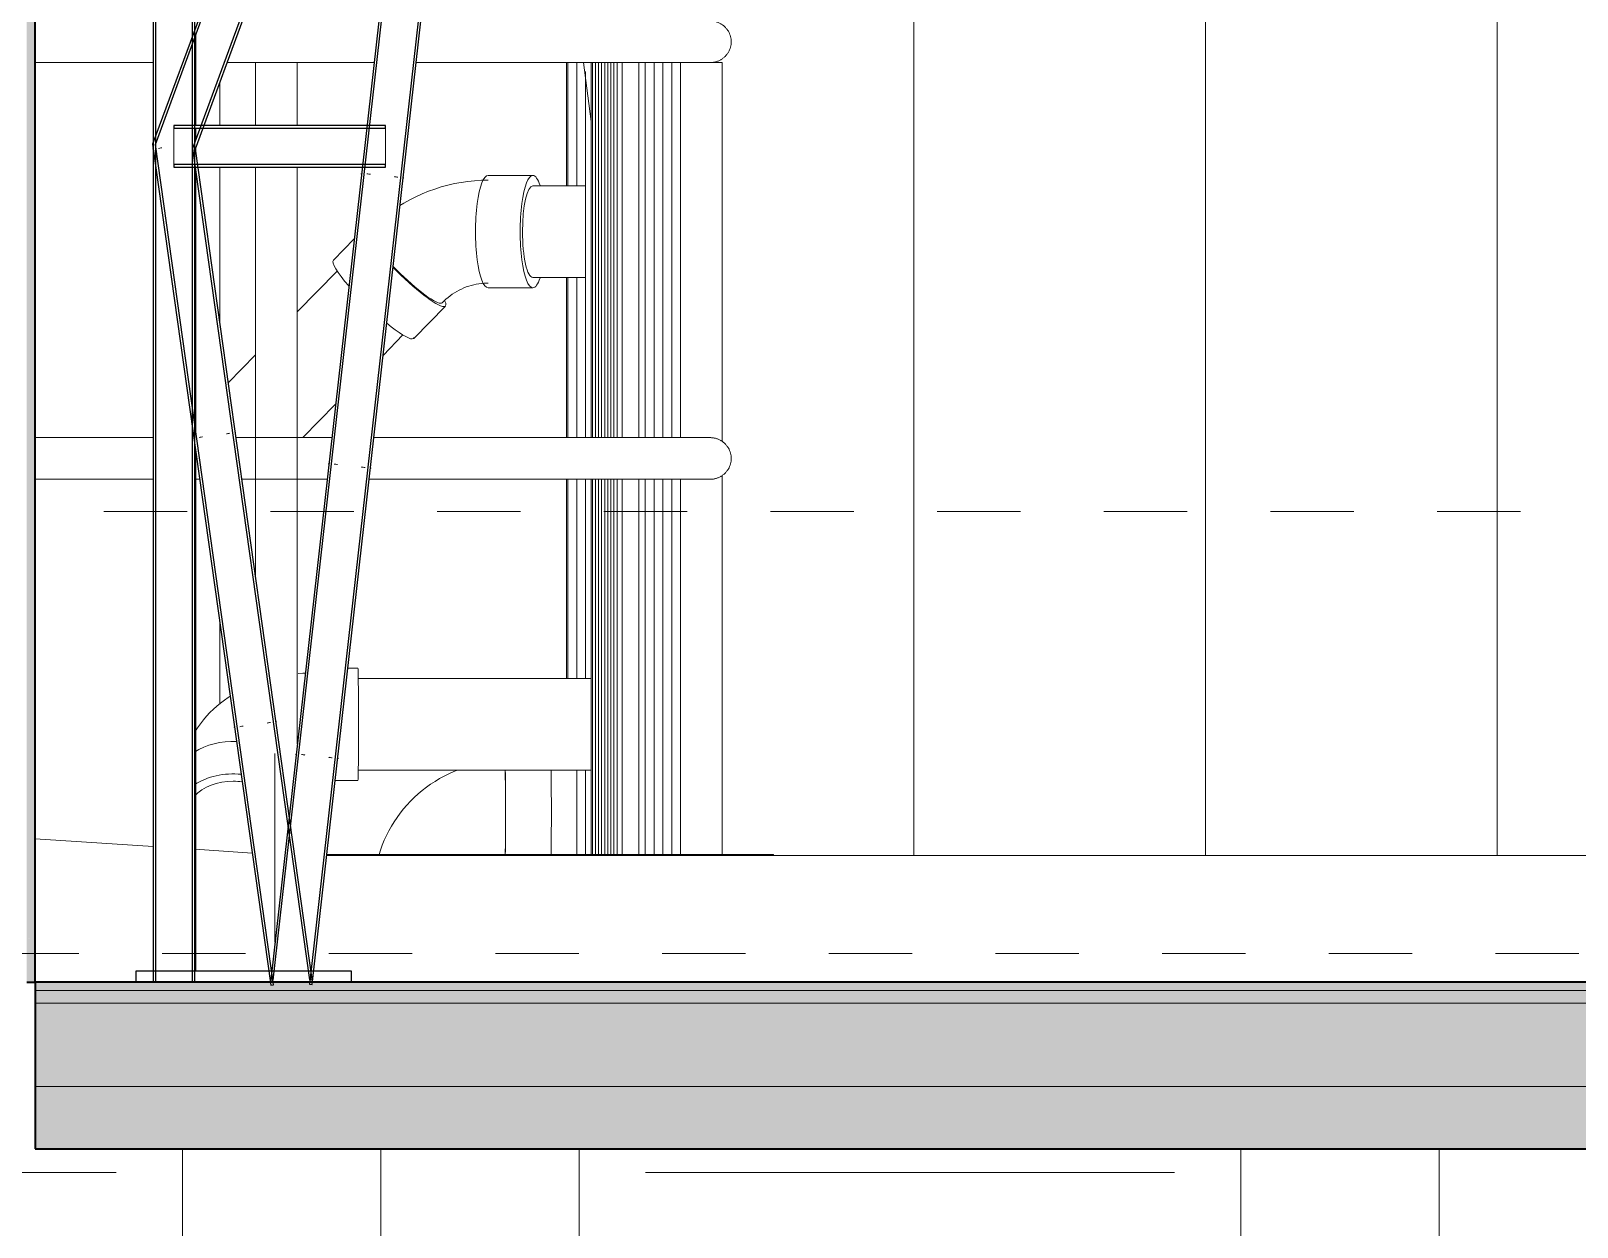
# Model space of a CAD drawing. Header units: metres. Extents: x 3 to 183, y -124 to 10.
# Drawn here: x 169.459 to 171.315, y -0.859 to 0.577 of the extents above; entities that cross this region are included whole.
import ezdxf

# ---------------------------------------------------------------- set-up
doc = ezdxf.new("R2010")
doc.units = ezdxf.units.M
doc.linetypes.add('Centre', pattern=[0.03175, 0.00635, -0.00475, 0.0159, -0.00475])
for name, color, linetype, lineweight in [('A-FLOR', 7, 'Continuous', 9), ('A-FLOR-HRAL', 7, 'Continuous', 9), ('A-FLOR-LEVL', 7, 'Continuous', 9), ('A-FLOR-MCUT', 7, 'Continuous', 9), ('A-GENM', 7, 'Continuous', 9), ('A-WALL', 7, 'Continuous', 9), ('A-WALL-PATT', 7, 'Continuous', 9), ('C-BLDG-PADS', 7, 'Continuous', 9), ('C-TOPO', 7, 'Continuous', 9), ('I-WALL', 7, 'Continuous', 9), ('P-PIPE', 7, 'Continuous', 9)]:
    doc.layers.add(name, color=color, linetype=linetype, lineweight=lineweight)
pattern_1 = [(0, (0.0162, 0), (0.635, 0.635), [0.635, -0.635]), (0, (0.0162, 0.2381), (0.635, 0.635), [0.635, -0.635]), (0, (0.0162, 0.47625), (0.635, 0.635), [0.635, -0.635]), (90, (0.09555, 0.5556), (-0.635, 0.635), [0.635, -0.635]), (90, (0.3337, 0.5556), (-0.635, 0.635), [0.635, -0.635]), (90, (0.5718, 0.5556), (-0.635, 0.635), [0.635, -0.635])]
pattern_2 = [(90, (99.052, 0), (-0.35, 2e-17), [])]
pattern_3 = [(90, (170.162704, 0), (-0.0037, 2e-19), [])]

# ---------------------------------------------------------------- blocks, each defined once
blk = doc.blocks.new('YADRAN_LASQUEMAS_ARQ_MO_000_SITIO_rvt-4-Elevación 03')
at = {"layer": 'C-TOPO', "true_color": 0xaaaaaa}
h = blk.add_hatch(dxfattribs=at)
h.set_pattern_fill('FP_102', color=253, style=0, pattern_type=2)
h.set_pattern_definition(pattern_1)
h.paths.add_polyline_path([(89.2152, -1.6982), (91.9287, -1.6982), (91.9287, -0.565), (91.9187, -0.565), (91.9187, -0.5121), (89.5011, 0.0417), (89.3502, 0.0835), (89.3236, 0.087), (89.2152, 0.087), (89.2152, -1.6276)])
h = blk.add_hatch(dxfattribs=at)
h.set_pattern_fill('FP_102', color=253, style=0, pattern_type=2)
h.set_pattern_definition(pattern_1)
h.paths.add_polyline_path([(91.9287, -1.6982), (99.3329, -1.6982), (99.3329, -0.765), (91.9287, -0.765), (91.9287, -1.6276)])
at = {"layer": 'C-BLDG-PADS', "color": 253, "lineweight": 18, "true_color": 0xaaaaaa}
for p, q in [((99.3329, -0.59), (91.9287, -0.59)), ((91.9287, -0.59), (91.9287, -0.69)), ((91.9287, -0.69), (99.3329, -0.69))]:
    blk.add_line(p, q, dxfattribs=at)
at = {"layer": 'C-TOPO', "color": 253, "true_color": 0xaaaaaa}
for p, q in [((92.0703, -0.4021), (91.9287, -0.3928)), ((92.1892, -0.41), (92.1202, -0.4054)), ((92.2785, -0.413), (93.5114, -0.413)), ((94.6114, -0.413), (93.5114, -0.413))]:
    blk.add_line(p, q, dxfattribs=at)
blk = doc.blocks.new('FP_548-Elevación 03')
at = {"layer": 'A-GENM', "color": 116, "true_color": 0x008040}
for p, q in [((92.1696, 0.0947), (92.1685, 0.0947)), ((92.2183, -0.2522), (92.2173, -0.2523))]:
    blk.add_line(p, q, dxfattribs=at)
blk = doc.blocks.new('FP_549-Elevación 03')
at = {"layer": 'A-GENM', "color": 116, "true_color": 0x008040}
for p, q in [((92.0708, 0.4353), (92.0697, 0.4352)), ((92.1682, -0.2586), (92.1672, -0.2587))]:
    blk.add_line(p, q, dxfattribs=at)
blk = doc.blocks.new('FP_556-Elevación 03')
at = {"layer": 'A-GENM', "color": 116, "true_color": 0x008040}
blk.add_line((92.1215, -0.5516), (92.1215, 0.072), dxfattribs=at)
blk = doc.blocks.new('FP_557-Elevación 03')
at = {"layer": 'A-GENM', "color": 116, "true_color": 0x008040}
for p, q in [((92.3196, 0.4052), (92.3203, 0.4052)), ((92.2803, 0.0569), (92.281, 0.0569)), ((92.241, -0.2915), (92.2418, -0.2915))]:
    blk.add_line(p, q, dxfattribs=at)
blk = doc.blocks.new('FP_558-Elevación 03')
at = {"layer": 'A-GENM', "color": 116, "true_color": 0x008040}
for p, q in [((92.3704, 0.4004), (92.3712, 0.4004)), ((92.3311, 0.052), (92.3319, 0.052)), ((92.2918, -0.2964), (92.2926, -0.2964))]:
    blk.add_line(p, q, dxfattribs=at)
blk = doc.blocks.new('M_Cercha-Bodega - M_Cercha-Bodega-2112394-Elevación 03')
at = {"layer": 'A-GENM', "color": 8, "true_color": 0x808080}
for name in ['FP_556-Elevación 03', 'FP_557-Elevación 03', 'FP_558-Elevación 03', 'FP_549-Elevación 03', 'FP_548-Elevación 03']:
    blk.add_blockref(name, (0, 0), dxfattribs=at)
blk = doc.blocks.new('FP_566-Elevación 03')
at = {"layer": 'A-GENM', "color": 116, "true_color": 0x008040}
for p, q in [((92.0768, 0.4356), (92.0782, 0.4358)), ((92.0782, 0.4358), (92.0794, 0.4361)), ((92.0794, 0.4361), (92.0803, 0.4362)), ((92.0803, 0.4362), (92.0809, 0.4364)), ((92.1256, 0.0887), (92.1269, 0.0889)), ((92.1269, 0.0889), (92.1281, 0.0891)), ((92.1281, 0.0891), (92.129, 0.0893)), ((92.129, 0.0893), (92.1296, 0.0894)), ((92.1743, -0.2583), (92.1756, -0.2581)), ((92.1756, -0.2581), (92.1768, -0.2578)), ((92.1768, -0.2578), (92.1778, -0.2577)), ((92.1778, -0.2577), (92.1784, -0.2575))]:
    blk.add_line(p, q, dxfattribs=at)
blk = doc.blocks.new('FP_567-Elevación 03')
at = {"layer": 'A-GENM', "color": 116, "true_color": 0x008040}
for p, q in [((92.1584, 0.0931), (92.159, 0.0932)), ((92.159, 0.0932), (92.16, 0.0934)), ((92.16, 0.0934), (92.1612, 0.0936)), ((92.1612, 0.0936), (92.1625, 0.0939)), ((92.2072, -0.2539), (92.2078, -0.2537)), ((92.2078, -0.2537), (92.2087, -0.2535)), ((92.2087, -0.2535), (92.2099, -0.2533)), ((92.2099, -0.2533), (92.2112, -0.2531))]:
    blk.add_line(p, q, dxfattribs=at)
blk = doc.blocks.new('FP_582-Elevación 03')
at = {"layer": 'A-GENM', "color": 116, "true_color": 0x008040}
for p, q in [((92.1215, 0.463), (92.1215, 0.5719)), ((92.1215, 0.4458), (92.1215, 0.4598)), ((92.1215, 0.4313), (92.1215, 0.4367)), ((92.1215, 0.0948), (92.1215, 0.4086)), ((92.1215, -0.5516), (92.1215, 0.072))]:
    blk.add_line(p, q, dxfattribs=at)
blk = doc.blocks.new('FP_583-Elevación 03')
at = {"layer": 'A-GENM', "color": 116, "true_color": 0x008040}
for p, q in [((92.3602, 0.4016), (92.3598, 0.4017)), ((92.3609, 0.4015), (92.3602, 0.4016)), ((92.3618, 0.4013), (92.3609, 0.4015)), ((92.3628, 0.4012), (92.3618, 0.4013)), ((92.3639, 0.401), (92.3628, 0.4012)), ((92.3209, 0.0532), (92.3205, 0.0533)), ((92.3216, 0.0531), (92.3209, 0.0532)), ((92.3225, 0.053), (92.3216, 0.0531)), ((92.3235, 0.0528), (92.3225, 0.053)), ((92.3246, 0.0526), (92.3235, 0.0528)), ((92.2816, -0.2951), (92.2812, -0.295)), ((92.2823, -0.2953), (92.2816, -0.2951)), ((92.2832, -0.2954), (92.2823, -0.2953)), ((92.2842, -0.2956), (92.2832, -0.2954)), ((92.2853, -0.2958), (92.2842, -0.2956))]:
    blk.add_line(p, q, dxfattribs=at)
blk = doc.blocks.new('FP_584-Elevación 03')
at = {"layer": 'A-GENM', "color": 116, "true_color": 0x008040}
for p, q in [((92.328, 0.405), (92.3269, 0.4052)), ((92.329, 0.4048), (92.328, 0.405)), ((92.3299, 0.4047), (92.329, 0.4048)), ((92.3306, 0.4046), (92.3299, 0.4047)), ((92.331, 0.4045), (92.3306, 0.4046)), ((92.2887, 0.0566), (92.2876, 0.0568)), ((92.2897, 0.0565), (92.2887, 0.0566)), ((92.2906, 0.0563), (92.2897, 0.0565)), ((92.2913, 0.0562), (92.2906, 0.0563)), ((92.2917, 0.0561), (92.2913, 0.0562)), ((92.2494, -0.2917), (92.2483, -0.2916)), ((92.2504, -0.2919), (92.2494, -0.2917)), ((92.2513, -0.292), (92.2504, -0.2919)), ((92.252, -0.2922), (92.2513, -0.292)), ((92.2524, -0.2923), (92.252, -0.2922))]:
    blk.add_line(p, q, dxfattribs=at)
blk = doc.blocks.new('M_Cercha-Bodega - M_Cercha-Bodega-V565-Elevación 03')
at = {"layer": 'A-GENM', "true_color": 0x008040}
h = blk.add_hatch(dxfattribs=at)
h.set_pattern_fill('FP_108', color=116, style=0, pattern_type=2)
h.set_pattern_definition(pattern_2)
h.paths.add_polyline_path([(92.2532, -0.5516), (92.2342, -0.4166), (92.219, -0.5516), (92.2388, -0.5516)])
h.paths.add_polyline_path([(92.2579, -0.5394), (92.4764, 1.3986), (92.4224, 1.2521), (92.3334, 0.463), (92.3493, 0.463), (92.3493, 0.4566), (92.3327, 0.4566), (92.3285, 0.4193), (92.3493, 0.4185), (92.3493, 0.413), (92.3277, 0.413), (92.2371, -0.3912), (92.2578, -0.5391)])
h.paths.add_polyline_path([(92.4253, 1.2786), (92.4799, 1.4294), (92.4801, 1.4317), (92.4514, 1.5096), (92.4452, 1.4544), (92.4611, 1.4544), (92.4611, 1.448), (92.4444, 1.448), (92.4412, 1.4107), (92.4611, 1.4096), (92.4611, 1.4044), (92.4395, 1.4044), (92.4282, 1.3037)])
h.paths.add_polyline_path([(92.4817, 1.4457), (92.7019, 3.399), (92.6556, 3.3204), (92.557, 2.4458), (92.5729, 2.4458), (92.5729, 2.4394), (92.5562, 2.4394), (92.552, 2.4021), (92.5729, 2.4013), (92.5729, 2.3958), (92.5513, 2.3958), (92.453, 1.5236), (92.4777, 1.4565)])
h.paths.add_polyline_path([(92.6573, 3.3359), (92.7037, 3.4144), (92.7048, 3.4245), (92.6734, 3.4789), (92.6697, 3.4455), (92.6856, 3.4455), (92.6856, 3.4391), (92.669, 3.4391), (92.6647, 3.4018), (92.6856, 3.401), (92.6856, 3.3955), (92.664, 3.3955), (92.6631, 3.3873)])
h.paths.add_polyline_path([(92.6949, 3.4203), (92.6949, 3.4203), (92.7043, 3.4203)])
h.paths.add_polyline_path([(92.706, 3.4351), (92.7887, 4.1681), (92.7752, 4.1666), (92.7706, 4.2164), (92.7944, 4.2189), (92.8277, 4.5146), (92.8089, 4.5237), (92.791, 4.5211), (92.6746, 3.4896), (92.6949, 3.4544)])
h.paths.add_polyline_path([(92.8285, 4.5213), (92.8291, 4.5266), (92.8201, 4.5253), (92.8252, 4.5229)])
h = blk.add_hatch(dxfattribs=at)
h.set_pattern_fill('FP_107', color=116, style=0, pattern_type=2)
h.set_pattern_definition(pattern_2)
h.paths.add_polyline_path([(92.2139, -0.54), (92.2307, -0.3913), (92.1203, 0.394), (92.1203, 0.126), (92.2132, -0.5353)])
h.paths.add_polyline_path([(92.114, 0.436), (92.114, 0.4566), (92.0953, 0.4574), (92.0953, 0.463), (92.114, 0.463), (92.114, 0.5423), (92.0767, 0.44), (92.1085, 0.4365)])
h.paths.add_polyline_path([(92.1203, 0.4519), (92.121, 0.4566), (92.1203, 0.4561), (92.1203, 0.4538)])
h.paths.add_polyline_path([(92.121, 0.463), (92.1244, 0.463), (92.4161, 1.2536), (92.432, 1.4044), (92.1203, 0.5596), (92.1203, 0.463)])
h.paths.add_polyline_path([(92.4372, 1.4404), (92.438, 1.448), (92.4344, 1.448), (92.4355, 1.445)])
h.paths.add_polyline_path([(92.432, 1.4544), (92.4388, 1.4544), (92.4465, 1.5228), (92.1235, 2.3958), (92.1203, 2.3958), (92.1203, 2.2992), (92.4225, 1.4803)])
h.paths.add_polyline_path([(92.114, 2.3164), (92.114, 2.3958), (92.0953, 2.3958), (92.0953, 2.4021), (92.114, 2.4021), (92.114, 2.4394), (92.0953, 2.4402), (92.0953, 2.4458), (92.114, 2.4458), (92.114, 2.489), (92.0767, 2.4259), (92.0767, 2.4175), (92.1098, 2.3279)])
h.paths.add_polyline_path([(92.1214, 2.4021), (92.1221, 2.4021), (92.1203, 2.4054), (92.1203, 2.4021)])
h.paths.add_polyline_path([(92.1203, 2.4265), (92.1271, 2.4394), (92.1203, 2.4394), (92.1203, 2.4271)])
h.paths.add_polyline_path([(92.1203, 2.4458), (92.1318, 2.4458), (92.6494, 3.3225), (92.6576, 3.3955), (92.6492, 3.3955), (92.1203, 2.4998), (92.1203, 2.4515)])
h.paths.add_polyline_path([(92.6571, 3.3355), (92.6573, 3.3359), (92.6629, 3.3873)])
h.paths.add_polyline_path([(92.6583, 3.4018), (92.6596, 3.4131), (92.6538, 3.4018)])
h.paths.add_polyline_path([(92.661, 3.4258), (92.6614, 3.4391), (92.6534, 3.4391), (92.6608, 3.4261)])
h.paths.add_polyline_path([(92.6631, 3.4455), (92.6633, 3.4455), (92.6681, 3.4882), (92.1275, 4.4251), (92.1203, 4.4241), (92.1203, 4.365), (92.6507, 3.4455), (92.6515, 3.4455)])
h.paths.add_polyline_path([(92.6695, 3.4455), (92.6697, 3.4455), (92.6709, 3.458)])
h.paths.add_polyline_path([(92.114, 4.376), (92.1129, 4.423), (92.0988, 4.4218), (92.0953, 4.4457), (92.0796, 4.4357), (92.1139, 4.3762)])
at = {"layer": 'A-GENM', "lineweight": 25}
for p, q in [((92.7881, 4.5524), (92.2114, -0.5622)), ((92.2145, -0.5626), (92.7912, 4.552)), ((92.8346, 4.5471), (92.2579, -0.5674)), ((92.2611, -0.5678), (92.8378, 4.5468)), ((92.0703, 4.4457), (92.0703, -0.565)), ((92.0735, -0.565), (92.0735, 4.4457)), ((92.1172, 4.4457), (92.1172, -0.565)), ((92.1203, -0.565), (92.1203, 4.4457)), ((92.4345, 1.4294), (92.0697, 0.4407)), ((92.073, 0.4404), (92.4378, 1.4294)), ((92.4844, 1.4294), (92.1177, 0.4356)), ((92.121, 0.4352), (92.4878, 1.4294)), ((92.0953, 0.463), (92.0953, 0.4598)), ((92.3493, 0.463), (92.0953, 0.463)), ((92.0953, 0.4598), (92.3493, 0.4598)), ((92.3493, 0.4598), (92.3493, 0.463)), ((92.0697, 0.4407), (92.2115, -0.5685)), ((92.2146, -0.568), (92.073, 0.4404)), ((92.1177, 0.4356), (92.2578, -0.562)), ((92.261, -0.5615), (92.121, 0.4352)), ((92.0953, 0.4161), (92.0953, 0.413)), ((92.3493, 0.4161), (92.0953, 0.4161)), ((92.0953, 0.413), (92.3493, 0.413)), ((92.3493, 0.413), (92.3493, 0.4161)), ((92.0497, -0.5516), (92.0497, -0.565)), ((92.3085, -0.5516), (92.0497, -0.5516)), ((92.3085, -0.565), (92.3085, -0.5516)), ((92.0497, -0.565), (92.3085, -0.565)), ((92.0703, -0.565), (92.0735, -0.565)), ((92.1172, -0.565), (92.1203, -0.565)), ((92.2114, -0.5622), (92.2145, -0.5626)), ((92.2115, -0.5685), (92.2146, -0.568)), ((92.2578, -0.562), (92.261, -0.5615)), ((92.2579, -0.5674), (92.2611, -0.5678))]:
    blk.add_line(p, q, dxfattribs=at)
at = {"layer": 'A-GENM', "color": 8, "true_color": 0x808080}
for p, q in [((92.0953, 0.4566), (92.0953, 0.4598)), ((92.0953, 0.4193), (92.0953, 0.4566)), ((92.3493, 0.4598), (92.3493, 0.4566)), ((92.3493, 0.4566), (92.3493, 0.4193)), ((92.0953, 0.4161), (92.0953, 0.4193)), ((92.3493, 0.4193), (92.3493, 0.4161))]:
    blk.add_line(p, q, dxfattribs=at)
for name in ['FP_582-Elevación 03', 'FP_584-Elevación 03', 'FP_583-Elevación 03', 'FP_566-Elevación 03', 'FP_567-Elevación 03']:
    blk.add_blockref(name, (0, 0), dxfattribs=at)
blk = doc.blocks.new('FP_592-Elevación 03')
at = {"layer": 'A-GENM', "color": 116, "true_color": 0x008040}
for p, q in [((92.1696, 0.0947), (92.1685, 0.0947)), ((92.2183, -0.2522), (92.2173, -0.2523))]:
    blk.add_line(p, q, dxfattribs=at)
blk = doc.blocks.new('FP_593-Elevación 03')
at = {"layer": 'A-GENM', "color": 116, "true_color": 0x008040}
for p, q in [((92.0708, 0.4353), (92.0697, 0.4352)), ((92.1682, -0.2586), (92.1672, -0.2587))]:
    blk.add_line(p, q, dxfattribs=at)
blk = doc.blocks.new('FP_600-Elevación 03')
at = {"layer": 'A-GENM', "color": 116, "true_color": 0x008040}
blk.add_line((92.1215, -0.5516), (92.1215, 0.072), dxfattribs=at)
blk = doc.blocks.new('FP_601-Elevación 03')
at = {"layer": 'A-GENM', "color": 116, "true_color": 0x008040}
for p, q in [((92.3196, 0.4052), (92.3203, 0.4052)), ((92.2803, 0.0569), (92.281, 0.0569)), ((92.241, -0.2915), (92.2418, -0.2915))]:
    blk.add_line(p, q, dxfattribs=at)
blk = doc.blocks.new('FP_602-Elevación 03')
at = {"layer": 'A-GENM', "color": 116, "true_color": 0x008040}
for p, q in [((92.3704, 0.4004), (92.3712, 0.4004)), ((92.3311, 0.052), (92.3319, 0.052)), ((92.2918, -0.2964), (92.2926, -0.2964))]:
    blk.add_line(p, q, dxfattribs=at)
blk = doc.blocks.new('M_Cercha-Bodega - M_Cercha-Bodega-V591-Elevación 03')
at = {"layer": 'A-GENM', "color": 8, "true_color": 0x808080}
for name in ['FP_600-Elevación 03', 'FP_601-Elevación 03', 'FP_602-Elevación 03', 'FP_593-Elevación 03', 'FP_592-Elevación 03']:
    blk.add_blockref(name, (0, 0), dxfattribs=at)
blk = doc.blocks.new('YADRAN_LASQUEMAS_ARQ_MO_006_E02_rvt-4-Elevación 03')
at = {"layer": 'A-FLOR', "lineweight": 5, "true_color": 0x9a9a9a}
blk.add_hatch(color=253, dxfattribs=at).paths.add_polyline_path([(96.3742, -0.575), (99.3329, -0.575), (99.3328, -0.565), (99.0296, -0.565), (99.0306, -0.5696), (99.0273, -0.5693), (99.0264, -0.565), (98.9149, -0.565), (98.9151, -0.5673), (98.9119, -0.5669), (98.9117, -0.565), (92.2614, -0.565), (92.2602, -0.5677), (92.258, -0.5671), (92.2573, -0.565), (92.2142, -0.565), (92.2144, -0.5681), (92.2114, -0.5676), (92.211, -0.565), (91.9287, -0.565), (91.9287, -0.575), (96.318, -0.575)])
at = {"layer": 'A-FLOR', "true_color": 0x9a9a9a}
blk.add_hatch(color=253, dxfattribs=at).paths.add_polyline_path([(99.2088, -0.765), (99.3329, -0.765), (99.3329, -0.575), (91.9287, -0.575), (91.9287, -0.765), (99.1672, -0.765)])
at = {"layer": 'I-WALL', "true_color": 0x9a9a9a}
h = blk.add_hatch(color=253, dxfattribs=at)
h.paths.add_polyline_path([(91.9187, -0.565), (91.9287, -0.565), (91.9287, -0.5144), (91.9187, -0.5121), (91.9187, -0.5246)])
h.paths.add_polyline_path([(91.9287, -0.5144), (91.9287, 4.1451), (91.9187, 4.1451), (91.9187, -0.5121), (91.9211, -0.5126)])
at = {"layer": 'A-FLOR', "lineweight": 35}
for p, q in [((99.3329, -0.565), (91.9287, -0.565)), ((91.9287, -0.565), (91.9287, -0.765)), ((91.9287, -0.765), (99.3329, -0.765))]:
    blk.add_line(p, q, dxfattribs=at)
at = {"layer": 'A-FLOR-MCUT'}
blk.add_line((99.3329, -0.575), (91.9287, -0.575), dxfattribs=at)
at = {"layer": 'I-WALL', "lineweight": 35}
for p, q in [((91.9287, -0.565), (91.9287, 4.1451)), ((91.9187, -0.565), (91.9287, -0.565))]:
    blk.add_line(p, q, dxfattribs=at)
at = {"layer": 'A-GENM', "color": 8, "lineweight": 9, "true_color": 0x808080}
for name in ['M_Cercha-Bodega - M_Cercha-Bodega-V565-Elevación 03', 'M_Cercha-Bodega - M_Cercha-Bodega-2112394-Elevación 03', 'M_Cercha-Bodega - M_Cercha-Bodega-V591-Elevación 03']:
    blk.add_blockref(name, (0, 0), dxfattribs=at)
blk = doc.blocks.new('Railing - 2_-2142832-Elevación 03')
at = {"layer": 'A-FLOR-HRAL'}
for p, q in [((92.6609, 0.5385), (92.6609, 0.0885)), ((92.6609, 0.0385), (92.6609, -0.4115))]:
    blk.add_line(p, q, dxfattribs=at)
blk = doc.blocks.new('Railing - 2_-V480-Elevación 03')
at = {"layer": 'A-FLOR-HRAL'}
for p, q in [((92.6715, 0.5385), (92.6715, 0.0885)), ((92.6715, 0.0385), (92.6715, -0.4115))]:
    blk.add_line(p, q, dxfattribs=at)
blk = doc.blocks.new('Railing - 2_-V481-Elevación 03')
at = {"layer": 'A-FLOR-HRAL'}
for p, q in [((92.6821, 0.5385), (92.6821, 0.0885)), ((92.6821, 0.0385), (92.6821, -0.4115))]:
    blk.add_line(p, q, dxfattribs=at)
blk = doc.blocks.new('Railing - 2_-V482-Elevación 03')
at = {"layer": 'A-FLOR-HRAL'}
for p, q in [((92.6926, 0.5385), (92.6926, 0.0885)), ((92.6926, 0.0385), (92.6926, -0.4115))]:
    blk.add_line(p, q, dxfattribs=at)
blk = doc.blocks.new('Railing - 2_-V483-Elevación 03')
at = {"layer": 'A-FLOR-HRAL'}
for p, q in [((92.7032, 0.5385), (92.7032, 0.0885)), ((92.739, 0.5385), (92.7532, 0.5385)), ((92.7532, 0.0838), (92.7532, 0.5385)), ((92.7032, 0.0385), (92.7032, -0.4115)), ((92.7532, -0.4115), (92.7532, 0.0432))]:
    blk.add_line(p, q, dxfattribs=at)
blk = doc.blocks.new('Railing - 2_-V484-Elevación 03')
at = {"layer": 'A-FLOR-HRAL'}
for p, q in [((92.1933, 0.5385), (92.1933, 0.463)), ((92.1933, 0.5385), (92.2185, 0.5385)), ((92.2185, 0.5385), (92.2433, 0.5385)), ((92.2433, 0.463), (92.2433, 0.5385)), ((92.1933, 0.413), (92.1933, 0.0637)), ((92.2433, -0.2789), (92.2433, 0.413)), ((92.1933, 0.0635), (92.1933, -0.0799))]:
    blk.add_line(p, q, dxfattribs=at)
blk = doc.blocks.new('Railing - 2_-V496-Elevación 03')
at = {"layer": 'A-FLOR-HRAL'}
for p, q in [((92.6533, 0.5385), (92.6533, 0.0885)), ((92.6533, 0.0385), (92.6533, -0.4115))]:
    blk.add_line(p, q, dxfattribs=at)
blk = doc.blocks.new('Railing - Railing-2142795-Elevación 03')
at = {"layer": 'A-FLOR-HRAL'}
for p, q in [((91.9287, 0.5385), (92.0703, 0.5385)), ((92.1591, 0.5385), (92.3355, 0.5385)), ((92.3858, 0.5385), (92.7388, 0.5385)), ((92.7136, 0.5385), (92.7388, 0.5385)), ((92.0703, 0.0885), (91.9287, 0.0885)), ((92.2848, 0.0885), (92.1697, 0.0885)), ((92.7388, 0.0885), (92.3351, 0.0885)), ((92.7388, 0.0885), (92.7136, 0.0885)), ((91.9287, 0.0385), (92.0703, 0.0385)), ((92.1203, 0.0385), (92.1262, 0.0385)), ((92.1767, 0.0385), (92.2791, 0.0385)), ((92.3294, 0.0385), (92.7388, 0.0385)), ((92.7136, 0.0385), (92.7388, 0.0385))]:
    blk.add_line(p, q, dxfattribs=at)
for points, knots in [([(92.7641, 0.5635), (92.7641, 0.5657), (92.7636, 0.569), (92.7622, 0.5731), (92.7607, 0.5761), (92.7592, 0.5783), (92.7578, 0.58), (92.7563, 0.5816), (92.7542, 0.5834), (92.7519, 0.5849), (92.75, 0.586), (92.7485, 0.5866), (92.7469, 0.5872), (92.7453, 0.5877), (92.7437, 0.5881), (92.7421, 0.5883), (92.7404, 0.5885), (92.7393, 0.5885), (92.7388, 0.5885)], [0, 0, 0, 0, 0.0833333, 0.125, 0.1666667, 0.2083333, 0.2291667, 0.25, 0.2916667, 0.3333333, 0.3541667, 0.375, 0.3958333, 0.4166667, 0.4375, 0.4583333, 0.4791667, 0.5, 0.5, 0.5, 0.5]), ([(92.7388, 0.5385), (92.7393, 0.5385), (92.7404, 0.5386), (92.7421, 0.5387), (92.7437, 0.539), (92.7453, 0.5394), (92.7469, 0.5398), (92.7485, 0.5404), (92.75, 0.5411), (92.7514, 0.5419), (92.7528, 0.5427), (92.7546, 0.544), (92.7563, 0.5454), (92.7578, 0.547), (92.7592, 0.5487), (92.7607, 0.551), (92.7622, 0.5539), (92.7636, 0.5581), (92.7641, 0.5613), (92.7641, 0.5635)], [0.5, 0.5, 0.5, 0.5, 0.5208333, 0.5416667, 0.5625, 0.5833333, 0.6041667, 0.625, 0.6458333, 0.6666667, 0.6875, 0.7083333, 0.75, 0.7708333, 0.7916667, 0.8333333, 0.875, 0.9166667, 1, 1, 1, 1]), ([(92.7641, 0.0635), (92.7641, 0.0657), (92.7636, 0.069), (92.7622, 0.0731), (92.7607, 0.0761), (92.7592, 0.0783), (92.7578, 0.08), (92.7563, 0.0816), (92.7542, 0.0834), (92.7519, 0.0849), (92.75, 0.086), (92.7485, 0.0866), (92.7469, 0.0872), (92.7453, 0.0877), (92.7437, 0.0881), (92.7421, 0.0883), (92.7404, 0.0885), (92.7393, 0.0885), (92.7388, 0.0885)], [0, 0, 0, 0, 0.0833333, 0.125, 0.1666667, 0.2083333, 0.2291667, 0.25, 0.2916667, 0.3333333, 0.3541667, 0.375, 0.3958333, 0.4166667, 0.4375, 0.4583333, 0.4791667, 0.5, 0.5, 0.5, 0.5]), ([(92.7388, 0.0385), (92.7393, 0.0385), (92.7404, 0.0386), (92.7421, 0.0387), (92.7437, 0.039), (92.7453, 0.0394), (92.7469, 0.0398), (92.7485, 0.0404), (92.75, 0.0411), (92.7514, 0.0419), (92.7528, 0.0427), (92.7546, 0.044), (92.7563, 0.0454), (92.7578, 0.047), (92.7592, 0.0487), (92.7607, 0.051), (92.7622, 0.0539), (92.7636, 0.0581), (92.7641, 0.0613), (92.7641, 0.0635)], [0.5, 0.5, 0.5, 0.5, 0.5208333, 0.5416667, 0.5625, 0.5833333, 0.6041667, 0.625, 0.6458333, 0.6666667, 0.6875, 0.7083333, 0.75, 0.7708333, 0.7916667, 0.8333333, 0.875, 0.9166667, 1, 1, 1, 1])]:
    blk.add_open_spline(points, degree=3, knots=knots, dxfattribs=at)
for name in ['Railing - 2_-V484-Elevación 03', 'Railing - 2_-V496-Elevación 03', 'Railing - 2_-2142832-Elevación 03', 'Railing - 2_-V480-Elevación 03', 'Railing - 2_-V481-Elevación 03', 'Railing - 2_-V482-Elevación 03', 'Railing - 2_-V483-Elevación 03']:
    blk.add_blockref(name, (0, 0))
blk = doc.blocks.new('Railing - 2_-V519-Elevación 03')
at = {"layer": 'A-FLOR-HRAL'}
for p, q in [((92.1504, 0.463), (92.1504, 0.5149)), ((92.1504, 0.2259), (92.1504, 0.413)), ((92.1504, -0.231), (92.1504, -0.1335))]:
    blk.add_line(p, q, dxfattribs=at)
blk = doc.blocks.new('Railing - Railing-2142996-Elevación 03')
blk.add_blockref('Railing - 2_-V519-Elevación 03', (0, 0))
blk = doc.blocks.new('M_RVR_Las Quemas_Estanque 01 Planta lodos - M_RVR_Las Quemas_Estanque 01 Planta lodos-2177055-Elevación 03')
at = {"layer": 'A-GENM', "color": 8, "true_color": 0x808080}
blk.add_line((92.5958, 0.4678), (92.5866, 0.5385), dxfattribs=at)
blk = doc.blocks.new('Plastico - Codo - PL - Codo-2177295-Elevación 03')
at = {"layer": 'P-PIPE', "flags": 128}
blk.add_lwpolyline([(92.4343, -0.3109), (92.431, -0.3122), (92.4253, -0.3148), (92.4196, -0.3176), (92.414, -0.3206), (92.4086, -0.3239), (92.4033, -0.3273), (92.3982, -0.331), (92.3932, -0.3349), (92.3884, -0.3389), (92.3837, -0.3432), (92.3792, -0.3476), (92.3749, -0.3523), (92.3708, -0.357), (92.3669, -0.362), (92.3631, -0.3671), (92.3596, -0.3723), (92.3563, -0.3777), (92.3532, -0.3832), (92.3504, -0.3889), (92.3477, -0.3946), (92.3453, -0.4004), (92.3431, -0.4064), (92.3415, -0.4115)], dxfattribs=at)
at = {"layer": 'P-PIPE'}
for centre, major_axis, start_param, end_param in [((92.4925, -0.3615), (0, 0.0617), 3.752057, 5.700082), ((92.4925, -0.3615), (0, 0.0674), 3.869772, 5.575489), ((92.5475, -0.3615), (0, 0.0674), 3.869772, 5.575489)]:
    blk.add_ellipse(centre, major_axis=major_axis, ratio=0.010578, start_param=start_param, end_param=end_param, dxfattribs=at)
blk = doc.blocks.new('Plastico - Codo - PL - Codo-2179851-Elevación 03')
at = {"layer": 'P-PIPE'}
for p, q in [((92.526, 0.4031), (92.4724, 0.4031)), ((92.3117, 0.3272), (92.2867, 0.3015)), ((92.4724, 0.2683), (92.526, 0.2683)), ((92.3832, 0.2074), (92.4211, 0.2463))]:
    blk.add_line(p, q, dxfattribs=at)
at = {"layer": 'P-PIPE', "flags": 128}
for points in [[(92.4724, 0.3975), (92.4643, 0.3973), (92.4561, 0.3968), (92.448, 0.396), (92.4399, 0.3948), (92.4319, 0.3933), (92.4239, 0.3915), (92.416, 0.3893), (92.4082, 0.3868), (92.4006, 0.3841), (92.393, 0.381), (92.3856, 0.3775), (92.3783, 0.3738), (92.3712, 0.3698), (92.3665, 0.367)], [(92.4171, 0.2503), (92.4194, 0.2525), (92.4217, 0.2547), (92.4242, 0.2568), (92.4267, 0.2587), (92.4293, 0.2606), (92.432, 0.2623), (92.4347, 0.2639), (92.4375, 0.2655), (92.4403, 0.2668), (92.4432, 0.2681), (92.4461, 0.2693), (92.4491, 0.2703), (92.4521, 0.2712), (92.4551, 0.272), (92.4581, 0.2726), (92.4612, 0.2731), (92.4643, 0.2735), (92.4674, 0.2738), (92.4705, 0.2739), (92.4724, 0.274)]]:
    blk.add_lwpolyline(points, dxfattribs=at)
at = {"layer": 'P-PIPE'}
for centre, major_axis, ratio, start_param, end_param in [((92.4724, 0.3357), (0, 0.0674), 0.225356, 0, 3.141593), ((92.526, 0.3357), (0, 0.0674), 0.225356, 0, 3.141593), ((92.526, 0.3357), (0, 0.0674), 0.225356, 5.674731, 6.283185), ((92.3349, 0.2545), (-0.0483, 0.047), 0.159351, 0, 1.066073), ((92.3728, 0.2934), (-0.0442, 0.0431), 0.159351, 1.388489, 2.97947), ((92.3728, 0.2934), (-0.0483, 0.047), 0.159351, 1.418682, 2.97947), ((92.526, 0.3357), (0, 0.0674), 0.225356, 3.141593, 3.747563), ((92.3728, 0.2934), (-0.0442, 0.0431), 0.159351, 2.97947, 3.141593), ((92.3728, 0.2934), (-0.0483, 0.047), 0.159351, 2.97947, 3.54525), ((92.3349, 0.2545), (-0.0483, 0.047), 0.159351, 2.053765, 2.97947), ((92.3349, 0.2545), (-0.0483, 0.047), 0.159351, 2.97947, 3.241269)]:
    blk.add_ellipse(centre, major_axis=major_axis, ratio=ratio, start_param=start_param, end_param=end_param, dxfattribs=at)
blk = doc.blocks.new('Plastico - Codo - PL - Codo-V538-Elevación 03')
at = {"layer": 'P-PIPE'}
for p, q in [((92.3161, -0.1882), (92.304, -0.1882)), ((92.2887, -0.323), (92.3161, -0.323))]:
    blk.add_line(p, q, dxfattribs=at)
at = {"layer": 'P-PIPE', "flags": 128}
for points in [[(92.2529, -0.1941), (92.2499, -0.1942), (92.2443, -0.1946)], [(92.1628, -0.2217), (92.1604, -0.2232), (92.1558, -0.2265), (92.1513, -0.2299), (92.1469, -0.2336), (92.1426, -0.2374), (92.1385, -0.2414), (92.1345, -0.2457), (92.1307, -0.2501), (92.1271, -0.2547), (92.1237, -0.2595), (92.1205, -0.2645)]]:
    blk.add_lwpolyline(points, dxfattribs=at)
at = {"layer": 'P-PIPE'}
for centre, major_axis, ratio, start_param, end_param in [((92.3161, -0.2556), (0, 0.0674), 0.010578, 3.926991, 6.283185), ((92.1656, -0.3237), (0.0674, 0.0007), 0.707067, 1.490715, 2.306553), ((92.166, -0.3626), (0.0674, 0.0007), 0.707067, 1.413814, 2.313762), ((92.3161, -0.2556), (0, 0.0674), 0.010578, 3.141593, 3.926991)]:
    blk.add_ellipse(centre, major_axis=major_axis, ratio=ratio, start_param=start_param, end_param=end_param, dxfattribs=at)
blk = doc.blocks.new('Railing - 2_-V539-Elevación 03')
at = {"layer": 'A-FLOR-HRAL'}
for p, q in [((92.5681, 0.5385), (92.5681, 0.3907)), ((92.5681, 0.2807), (92.5681, 0.0885)), ((92.5681, 0.0385), (92.5681, -0.2006))]:
    blk.add_line(p, q, dxfattribs=at)
blk = doc.blocks.new('Railing - 2_-V540-Elevación 03')
at = {"layer": 'A-FLOR-HRAL'}
for p, q in [((92.5786, 0.5385), (92.5786, 0.3907)), ((92.5786, 0.2807), (92.5786, 0.0885)), ((92.5786, 0.0385), (92.5786, -0.2006)), ((92.5786, -0.3106), (92.5786, -0.4115))]:
    blk.add_line(p, q, dxfattribs=at)
blk = doc.blocks.new('Railing - 2_-V541-Elevación 03')
at = {"layer": 'A-FLOR-HRAL'}
for p, q in [((92.5892, 0.5277), (92.5892, 0.0885)), ((92.5892, 0.0385), (92.5892, -0.2006)), ((92.5892, -0.3106), (92.5892, -0.4115))]:
    blk.add_line(p, q, dxfattribs=at)
blk = doc.blocks.new('Railing - 2_-V542-Elevación 03')
at = {"layer": 'A-FLOR-HRAL'}
for p, q in [((92.5665, 0.5385), (92.5665, 0.3907)), ((92.5665, 0.2807), (92.5665, 0.0885)), ((92.5665, 0.0385), (92.5665, -0.2006))]:
    blk.add_line(p, q, dxfattribs=at)
blk = doc.blocks.new('Railing - Railing-2180581-Elevación 03')
for name in ['Railing - 2_-V542-Elevación 03', 'Railing - 2_-V539-Elevación 03', 'Railing - 2_-V540-Elevación 03', 'Railing - 2_-V541-Elevación 03']:
    blk.add_blockref(name, (0, 0))

msp = doc.modelspace()

# ---------------------------------------------------------------- hatches: boundary and pattern name
at = {"layer": 'A-WALL-PATT', "true_color": 0x008040}
h = msp.add_hatch(dxfattribs=at)
h.set_pattern_fill('FP_103', color=116, style=0, pattern_type=2)
h.set_pattern_definition([(90, (172.2687, 0), (-0.34998, 2e-17), [])])
h.paths.add_polyline_path([(171.1927, -0.413), (171.4726, -0.413), (171.4726, 0.9769), (171.4694, 0.9641), (171.4639, 0.9521), (171.458, 0.948), (171.4306, 0.948), (171.4247, 0.9521), (171.4192, 0.9641), (171.4122, 0.9903), (171.3542, 0.9903), (171.3504, 0.9929), (171.3468, 1.0007), (171.3438, 1.013), (171.3414, 1.0291), (171.3394, 1.068), (171.3414, 1.1069), (171.3448, 1.1271), (171.3468, 1.1354), (171.3504, 1.1432), (171.3542, 1.1458), (171.4134, 1.1458), (171.4145, 1.1529), (171.4192, 1.172), (171.4247, 1.184), (171.4306, 1.188), (171.458, 1.188), (171.4639, 1.184), (171.4694, 1.172), (171.4745, 1.1505), (171.4991, 1.1505), (171.5306, 1.1634), (171.5574, 1.1683), (171.5886, 1.1668), (171.6126, 1.1608), (171.636, 1.1505), (171.6606, 1.1505), (171.6635, 1.1632), (171.666, 1.1727), (171.6731, 1.1852), (171.6771, 1.188), (171.7045, 1.188), (171.7104, 1.184), (171.7159, 1.172), (171.7196, 1.1597), (171.7793, 1.1597), (171.7852, 1.1566), (171.8031, 1.1706), (171.809, 1.1827), (171.8144, 1.1864), (171.9141, 1.1864), (171.9199, 1.1824), (171.926, 1.1682), (172.0514, 1.1687), (172.0568, 1.1802), (172.0625, 1.1842), (172.1601, 1.1842), (172.1662, 1.1793), (172.1674, 1.1767), (172.2683, 1.1767), (172.2682, 1.2986), (172.1183, 1.2989), (172.1183, 1.7163), (172.1136, 1.7517), (172.1, 1.7846), (172.0782, 1.8129), (172.0499, 1.8346), (171.2799, 2.2792), (170.4478, 1.9256), (170.4047, 1.901), (170.3635, 1.861), (170.337, 1.8209), (170.3188, 1.7713), (170.3127, 1.7189), (170.3127, 1.2835), (170.1627, 1.2825), (170.1627, 0.5885), (170.281, 0.5877), (170.2871, 0.5852), (170.2924, 0.5812), (170.2964, 0.576), (170.2989, 0.57), (170.2996, 0.562), (170.2989, 0.5571), (170.2964, 0.551), (170.2924, 0.5459), (170.2871, 0.5419), (170.2766, 0.5388), (170.2812, 0.5385), (170.2889, 0.5385), (170.2889, 0.0838), (170.2924, 0.0812), (170.2964, 0.076), (170.2992, 0.0676), (170.2998, 0.0635), (170.2989, 0.0571), (170.2964, 0.051), (170.2889, 0.0419), (170.2889, -0.4115), (170.3503, -0.4115), (170.3503, -0.413), (171.1428, -0.413)])
h.paths.add_polyline_path([(172.1471, -0.413), (172.1471, -0.2871), (172.1627, -0.2688), (172.1627, 0.176), (172.1508, 0.176), (172.1508, 0.221), (172.1561, 0.2211), (172.1629, 0.2343), (172.1571, 0.2343), (172.1561, 0.2724), (172.1438, 0.2724), (172.1438, -0.413)])
h.paths.add_polyline_path([(172.043, -0.413), (172.043, 0.9402), (172.0369, 0.9402), (172.0369, 0.9682), (171.926, 0.9682), (171.9236, 0.962), (171.9199, 0.954), (171.9141, 0.9499), (171.8144, 0.9499), (171.8085, 0.954), (171.8029, 0.9668), (171.7835, 0.9795), (171.7793, 0.9766), (171.719, 0.9766), (171.7159, 0.9641), (171.709, 0.9512), (171.7045, 0.948), (171.6771, 0.948), (171.6712, 0.9521), (171.6657, 0.9641), (171.6604, 0.9855), (171.636, 0.9855), (171.612, 0.9746), (171.612, 0.8535), (171.5825, 0.8535), (171.5825, 0.837), (171.59, 0.837), (171.59, 0.8155), (171.6422, 0.8155), (171.6665, 0.7907), (171.8267, 0.7907), (171.8267, 0.7844), (171.6542, 0.7844), (171.6299, 0.8091), (171.59, 0.8091), (171.59, 0.7875), (171.5825, 0.7875), (171.5817, 0.771), (171.5734, 0.771), (171.5734, -0.413), (172.0116, -0.413)])
h.paths.add_polyline_path([(170.189, -0.4115), (170.189, 0.0385), (170.1627, 0.0385), (170.1627, -0.4115), (170.1872, -0.4115)])
h.paths.add_polyline_path([(172.252, -0.1642), (172.2683, -0.1451), (172.2683, 0.2724), (172.2576, 0.2724), (172.2566, 0.2343), (172.252, 0.2339), (172.2587, 0.221), (172.264, 0.221), (172.264, 0.176), (172.252, 0.176), (172.252, -0.003)])
h.paths.add_polyline_path([(170.189, 0.0885), (170.189, 0.5385), (170.1627, 0.5385), (170.1627, 0.0885), (170.1872, 0.0885)])
h.paths.add_polyline_path([(172.1438, 0.2965), (172.1501, 0.2965), (172.1494, 0.3588), (172.1438, 0.3682), (172.1438, 0.3102)])
h.paths.add_polyline_path([(172.2646, 0.2965), (172.2683, 0.2974), (172.2683, 0.3), (172.2646, 0.2995), (172.2646, 0.2974)])
h.paths.add_polyline_path([(172.1438, 0.4167), (172.1501, 0.4299), (172.1501, 0.4893), (172.1438, 0.4893), (172.1438, 0.4176)])
h.paths.add_polyline_path([(172.2683, 0.4858), (172.2683, 0.4893), (172.2646, 0.4884), (172.2646, 0.4863)])
h.paths.add_polyline_path([(172.1627, 0.5134), (172.1627, 0.878), (172.1509, 0.878), (172.1518, 0.9213), (172.1566, 0.9213), (172.1583, 0.9522), (172.15, 0.9522), (172.15, 0.9402), (172.1438, 0.9402), (172.1438, 0.5134), (172.1561, 0.5134)])
h.paths.add_polyline_path([(172.2683, 0.5134), (172.2683, 0.9596), (172.2669, 0.9596), (172.2609, 0.9409), (172.2581, 0.9213), (172.2638, 0.9213), (172.2638, 0.878), (172.252, 0.878), (172.252, 0.5134)])
h.paths.add_polyline_path([(171.8028, 0.967), (171.8028, 0.967), (171.7996, 0.9693)])
h = msp.add_hatch(dxfattribs=at)
h.set_pattern_fill('FP_104', color=116, style=0, pattern_type=2)
h.set_pattern_definition(pattern_3)
h.paths.add_polyline_path([(170.1416, -0.4115), (170.1626, -0.4115), (170.1626, 0.0385), (170.1316, 0.0385), (170.1316, -0.4115)])
h.paths.add_polyline_path([(170.1416, 0.0885), (170.1626, 0.0885), (170.1626, 0.5385), (170.1316, 0.5385), (170.1316, 0.0885)])
h.paths.add_polyline_path([(170.1316, 0.5885), (170.1626, 0.5885), (170.1626, 1.2835), (170.1316, 1.2835), (170.1316, 0.6327)])
h = msp.add_hatch(dxfattribs=at)
h.set_pattern_fill('FP_104', color=116, style=0, pattern_type=2)
h.set_pattern_definition(pattern_3)
h.paths.add_polyline_path([(170.1626, -0.4115), (170.1627, -0.4115), (170.1626, -0.3562)])
h.paths.add_polyline_path([(170.1626, 0.5885), (170.1627, 0.5885), (170.1626, 0.6327)])

# ---------------------------------------------------------------- linework, layer by layer
at = {"layer": 'A-FLOR-LEVL', "color": 253, "linetype": 'Centre', "true_color": 0xaaaaaa}
for p, q in [((152.9469, 0), (180.3032, 0)), ((154.2169, -0.5305), (179.0332, -0.5305))]:
    msp.add_line(p, q, dxfattribs=at)
at = {"layer": 'A-WALL'}
for p, q in [((170.3503, -0.4115), (169.8144, -0.4115)), ((170.3503, -0.413), (170.3503, -0.4115))]:
    msp.add_line(p, q, dxfattribs=at)
at = {"layer": 'I-WALL'}
for p, q in [((170.1315, 0.0885), (170.1315, 0.5385)), ((170.1627, 0.5385), (170.1627, 0.0885)), ((170.1315, -0.4115), (170.1315, 0.0385)), ((170.1627, 0.0385), (170.1627, -0.4115))]:
    msp.add_line(p, q, dxfattribs=at)
at = {"layer": 'P-PIPE'}
for p, q in [((170.1249, 0.3907), (170.0617, 0.3907)), ((169.8269, 0.2884), (169.779, 0.2393)), ((170.0617, 0.2807), (170.1249, 0.2807)), ((169.8819, 0.1872), (169.9058, 0.2117)), ((169.729, 0.1879), (169.6962, 0.1542)), ((169.7857, 0.0885), (169.825, 0.1288)), ((170.1316, -0.2006), (169.8522, -0.2006)), ((169.8522, -0.3106), (170.1316, -0.3106))]:
    msp.add_line(p, q, dxfattribs=at)
for centre, major_axis, ratio, start_param, end_param in [((170.0617, 0.3357), (0, 0.055), 0.225356, 0, 1.570796), ((170.0617, 0.3357), (0, 0.055), 0.225356, 1.570796, 3.141593), ((169.7017, -0.3626), (0.055, 0.0006), 0.707067, 1.555838, 2.555423), ((169.7017, -0.3626), (0.055, 0.0006), 0.707067, 1.357088, 1.555838)]:
    msp.add_ellipse(centre, major_axis=major_axis, ratio=ratio, start_param=start_param, end_param=end_param, dxfattribs=at)

# ---------------------------------------------------------------- block references
at = {"lineweight": 5}
for name in ['YADRAN_LASQUEMAS_ARQ_MO_006_E02_rvt-4-Elevación 03', 'YADRAN_LASQUEMAS_ARQ_MO_000_SITIO_rvt-4-Elevación 03']:
    msp.add_blockref(name, (77.5357, 0), dxfattribs=at)
at = {"layer": 'A-FLOR-HRAL'}
for name in ['Railing - Railing-2142795-Elevación 03', 'Railing - Railing-2142996-Elevación 03', 'Railing - Railing-2180581-Elevación 03']:
    msp.add_blockref(name, (77.5357, 0), dxfattribs=at)
at = {"layer": 'A-GENM', "color": 8, "true_color": 0x808080}
msp.add_blockref('M_RVR_Las Quemas_Estanque 01 Planta lodos - M_RVR_Las Quemas_Estanque 01 Planta lodos-2177055-Elevación 03', (77.5357, 0), dxfattribs=at)
at = {"layer": 'P-PIPE'}
for name in ['Plastico - Codo - PL - Codo-2179851-Elevación 03', 'Plastico - Codo - PL - Codo-V538-Elevación 03', 'Plastico - Codo - PL - Codo-2177295-Elevación 03']:
    msp.add_blockref(name, (77.5357, 0), dxfattribs=at)

doc.saveas('drawing.dxf')
